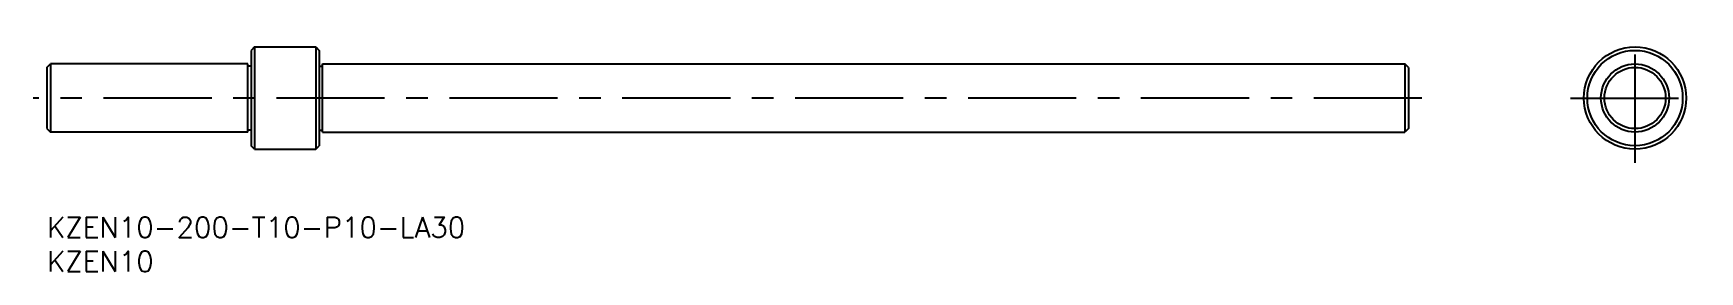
# Model space of a CAD drawing. Extents: x -2 to 243, y -8 to 27.
import ezdxf

# ---------------------------------------------------------------- set-up
doc = ezdxf.new("R2010")
doc.units = 0
doc.header["$LTSCALE"] = 0.5
doc.linetypes.add('CENTER', pattern=[50.8, 31.75, -6.35, 6.35, -6.35])
for name, color, linetype in [('MSM_CENTER', 1, 'CENTER'), ('MSM_CONTINUOUS', 7, 'CONTINUOUS'), ('MSM_PART_NUMBER', 7, 'CONTINUOUS')]:
    doc.layers.add(name, color=color, linetype=linetype)
doc.styles.get("Standard").update_dxf_attribs({"font": 'txt.shx', "height": 3, "bigfont": 'bigfont.shx'})

# ---------------------------------------------------------------- blocks, each defined once
blk = doc.blocks.new('*U6')
at = {"layer": 'MSM_PART_NUMBER'}
blk.add_text('KZEN10-200-T10-P10-LA30', height=3, dxfattribs=at).set_placement((0, -3))
blk = doc.blocks.new('*U7')
at = {"layer": 'MSM_PART_NUMBER'}
blk.add_text('KZEN10', height=3, dxfattribs=at).set_placement((0, -8))

msp = doc.modelspace()

# ---------------------------------------------------------------- linework, layer by layer
at = {"layer": 'MSM_CENTER'}
for p, q in [((233.3, 8), (233.3, 27)), ((202, 17.5), (-2, 17.5)), ((223.8, 17.5), (242.8, 17.5))]:
    msp.add_line(p, q, dxfattribs=at)
at = {"layer": 'MSM_CONTINUOUS'}
for p, q in [((30.5, 25), (30, 24.5)), ((30, 24.5), (30, 10.5)), ((30.5, 25), (39.5, 25)), ((30.5, 25), (30.5, 10)), ((39.5, 25), (40, 24.5)), ((39.5, 25), (39.5, 10)), ((40, 24.5), (40, 10.5)), ((0, 22), (0.5, 22.5)), ((29.5, 22.5), (0.5, 22.5)), ((0.5, 22.5), (0.5, 12.5)), ((29.5, 12.5), (29.5, 22.5)), ((30, 22.2), (29.5, 22.2)), ((40, 22.2), (40.5, 22.2)), ((40.5, 22.5), (199.5, 22.5)), ((40.5, 12.5), (40.5, 22.5)), ((199.5, 22.5), (199.5, 12.5)), ((200, 22), (199.5, 22.5)), ((0, 22), (0, 13)), ((200, 22), (200, 13)), ((0, 13), (0.5, 12.5)), ((29.5, 12.5), (0.5, 12.5)), ((30, 12.8), (29.5, 12.8)), ((40, 12.8), (40.5, 12.8)), ((40.5, 12.5), (199.5, 12.5)), ((200, 13), (199.5, 12.5)), ((30.5, 10), (30, 10.5)), ((30.5, 10), (39.5, 10)), ((39.5, 10), (40, 10.5))]:
    msp.add_line(p, q, dxfattribs=at)
for radius in [7.5, 7, 5, 4.5]:
    msp.add_circle((233.3, 17.5), radius, dxfattribs=at)

# ---------------------------------------------------------------- block references
for name in ['*U6', '*U7']:
    msp.add_blockref(name, (0, 0), dxfattribs=at)

doc.saveas('drawing.dxf')
